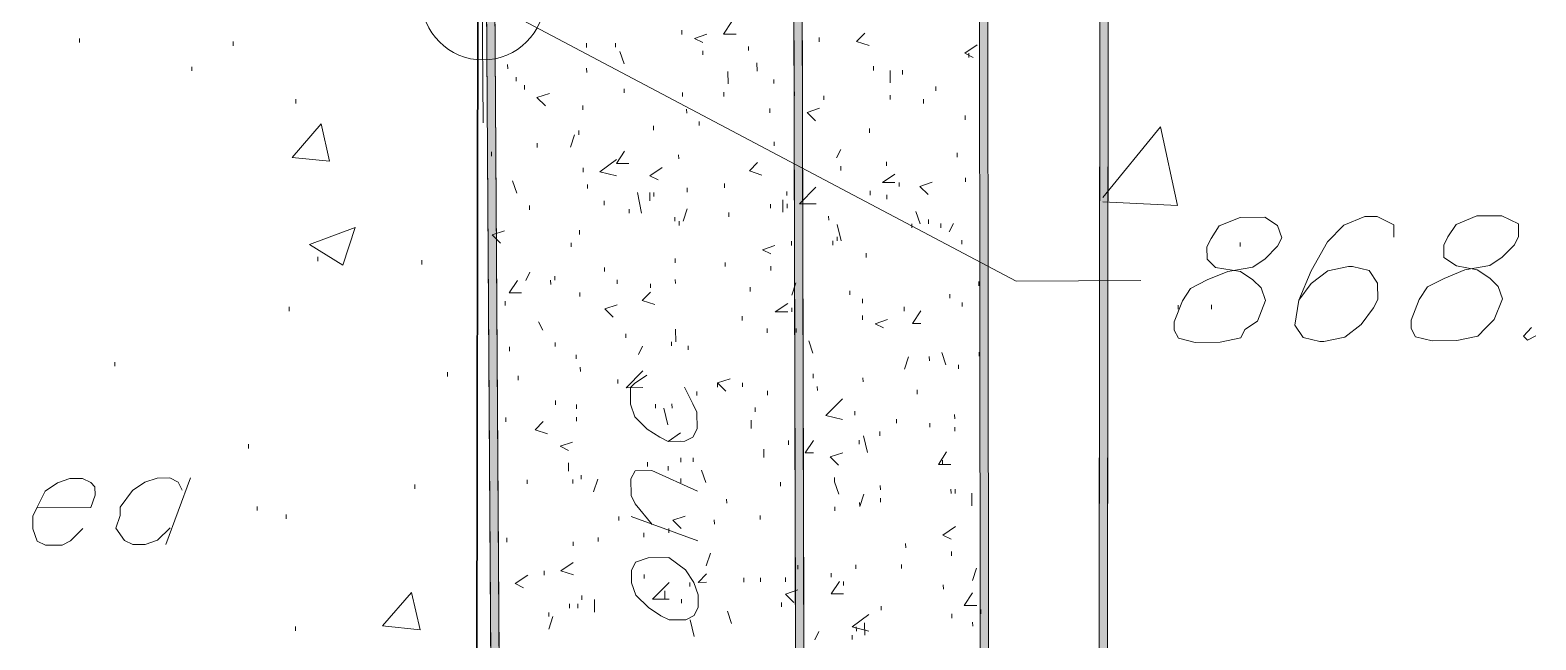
# Model space of a CAD drawing. Header units: inches. Extents: x -5728 to 15181, y 9834 to 15140.
# Drawn here: x 6576.4 to 6866.3, y 10558.9 to 10676.4 of the extents above; entities that cross this region are included whole.
import ezdxf

# ---------------------------------------------------------------- set-up
doc = ezdxf.new("R2010")
doc.units = ezdxf.units.IN
doc.header["$MEASUREMENT"] = 0
doc.linetypes.add('IMPORT-DASHEDX2 _4_', pattern=[0.1125, 0.075, -0.0375])
for name, color, linetype, lineweight in [('PDF_Geometry', 1, 'Continuous', 9), ('PDF_Solid Fills', 1, 'Continuous', 9), ('site plan converted for PDF_dwg', 1, 'Continuous', 9)]:
    doc.layers.add(name, color=color, linetype=linetype, lineweight=lineweight)

# ---------------------------------------------------------------- blocks, each defined once
blk = doc.blocks.new('site plan converted for PDF_dwg-1480341-SITE PLAN')
at = {"layer": 'PDF_Solid Fills', "linetype": 'IMPORT-DASHEDX2 _4_'}
blk.add_hatch(color=147, dxfattribs=at).paths.add_polyline_path([(4620.95, 572.48), (4622.49, 848.83), (4620.86, 843.78), (4619.38, 577.06)], flags=0)
at = {"layer": 'PDF_Solid Fills'}
for points in [[(4525.72, 539.4), (4527.32, 539.4), (4527.32, 841), (4525.72, 841), (4525.72, 573.18)], [(4641.72, 540.2), (4643.32, 540.2), (4645.72, 837), (4644.12, 837), (4642.64, 654.18)], [(4584.12, 607.4), (4585.72, 607.4), (4586.52, 806.6), (4584.92, 806.6), (4584.31, 654.57)]]:
    blk.add_hatch(color=147, dxfattribs=at).paths.add_polyline_path(points, flags=0)
at = {"layer": 'PDF_Geometry', "color": 155, "lineweight": 15}
for p, q in [((4524.92, 778.6), (4524.92, 826.6)), ((4447.32, 795.4), (4447.32, 794.6)), ((4476.92, 794.6), (4476.92, 793.8)), ((4563.32, 796.2), (4563.32, 795.4)), ((4589.72, 794.6), (4589.72, 793.8)), ((4544.92, 793.8), (4544.92, 793)), ((4550.52, 793.8), (4550.52, 793)), ((4552.12, 789.8), (4551.32, 792.2)), ((4567.32, 792.2), (4567.32, 791.4)), ((4576.12, 793), (4576.12, 792.2)), ((4468.92, 789.8), (4468.92, 789)), ((4529.72, 789.8), (4529.72, 789)), ((4544.92, 789), (4544.92, 788.2)), ((4577.72, 788.2), (4577.72, 789.8)), ((4600.12, 789), (4600.12, 788.2)), ((4618.52, 791.4), (4618.52, 790.6)), ((4531.32, 787.4), (4531.32, 786.6)), ((4532.92, 785.8), (4532.92, 785)), ((4572.12, 785.8), (4572.12, 788.2)), ((4580.92, 786.6), (4580.92, 785.8)), ((4603.32, 785.8), (4603.32, 788.2)), ((4605.72, 788.2), (4605.72, 787.4)), ((4488.92, 783.4), (4488.92, 782.6)), ((4552.12, 785), (4552.12, 784.2)), ((4563.32, 784.2), (4563.32, 783.4)), ((4571.32, 784.2), (4571.32, 783.4)), ((4584.92, 784.2), (4584.92, 783.4)), ((4590.52, 783.4), (4590.52, 782.6)), ((4603.32, 783.4), (4603.32, 782.6)), ((4612.12, 785), (4612.12, 784.2)), ((4544.12, 781.8), (4544.12, 781)), ((4564.12, 781), (4564.12, 780.2)), ((4580.12, 781), (4580.12, 780.2)), ((4609.72, 782.6), (4609.72, 781.8)), ((4543.32, 777), (4543.32, 776.2)), ((4557.72, 777.8), (4557.72, 777)), ((4566.52, 778.6), (4566.52, 777.8)), ((4599.32, 777), (4599.32, 776.2)), ((4617.72, 779.4), (4617.72, 778.6)), ((4535.32, 774.6), (4535.32, 773.8)), ((4541.72, 773.8), (4542.52, 776.2)), ((4580.92, 774.6), (4580.92, 773.8)), ((4526.52, 773), (4526.52, 772.2)), ((4562.52, 772.2), (4562.52, 771.4)), ((4592.92, 771.4), (4593.72, 773)), ((4616.12, 772.2), (4616.12, 771.4)), ((4544.12, 769.8), (4544.12, 769)), ((4593.72, 769.8), (4593.72, 769)), ((4602.52, 770.6), (4602.52, 769.8)), ((4531.32, 765), (4530.52, 767.4)), ((4544.92, 766.6), (4544.92, 765.8)), ((4564.12, 765.8), (4564.12, 765)), ((4571.32, 766.6), (4571.32, 765.8)), ((4604.92, 766.6), (4604.92, 765.8)), ((4617.72, 767.4), (4617.72, 766.6)), ((4533.72, 762.6), (4533.72, 761.8)), ((4548.12, 763.4), (4548.12, 762.6)), ((4555.32, 761), (4554.52, 765)), ((4556.92, 763.4), (4556.92, 765)), ((4557.72, 765), (4557.72, 764.2)), ((4580.12, 762.6), (4580.12, 761.8)), ((4582.52, 761), (4582.52, 763.4)), ((4583.32, 765), (4583.32, 764.2)), ((4583.32, 762.6), (4583.32, 761.8)), ((4599.32, 765), (4599.32, 764.2)), ((4602.52, 764.2), (4602.52, 763.4)), ((4552.92, 761.8), (4552.92, 761)), ((4561.72, 760.2), (4561.72, 759.4)), ((4563.32, 759.4), (4564.12, 761.8)), ((4572.12, 761), (4572.12, 760.2)), ((4591.32, 760.2), (4591.32, 759.4)), ((4608.92, 758.6), (4608.12, 761)), ((4543.32, 757.8), (4543.32, 757)), ((4562.52, 759.4), (4562.52, 758.6)), ((4593.72, 755.4), (4592.92, 758.6)), ((4607.32, 758.6), (4607.32, 757.8)), ((4610.52, 759.4), (4610.52, 758.6)), ((4612.92, 758.6), (4612.92, 757.8)), ((4614.52, 757), (4615.32, 758.6)), ((4541.72, 755.4), (4541.72, 754.6)), ((4584.12, 755.4), (4584.12, 754.6)), ((4592.12, 755.4), (4592.12, 754.6)), ((4592.92, 756.2), (4592.92, 755.4)), ((4616.92, 755.4), (4616.92, 754.6)), ((4670.52, 754.6), (4670.52, 753.8)), ((4492.92, 753), (4492.92, 752.2)), ((4512.92, 752.2), (4512.92, 751.4)), ((4561.72, 752.2), (4561.72, 751.4)), ((4571.32, 751.4), (4571.32, 750.6)), ((4598.52, 753), (4598.52, 752.2)), ((4532.92, 748.2), (4533.72, 749.8)), ((4537.72, 748.2), (4537.72, 747.4)), ((4538.52, 749), (4538.52, 748.2)), ((4548.12, 750.6), (4548.12, 749.8)), ((4550.52, 748.2), (4550.52, 747.4)), ((4561.72, 748.2), (4561.72, 747.4)), ((4580.12, 750.6), (4580.12, 749.8)), ((4543.32, 745.8), (4543.32, 745)), ((4556.92, 747.4), (4556.92, 746.6)), ((4576.12, 746.6), (4576.12, 745.8)), ((4584.12, 745), (4584.92, 747.4)), ((4595.32, 745.8), (4595.32, 745)), ((4620.12, 747.4), (4620.12, 746.6)), ((4487.32, 743.4), (4487.32, 742.6)), ((4528.92, 744.2), (4528.92, 743.4)), ((4584.12, 742.6), (4584.12, 741.8)), ((4597.72, 744.2), (4597.72, 743.4)), ((4605.72, 742.6), (4605.72, 741.8)), ((4614.52, 745), (4614.52, 744.2)), ((4616.92, 743.4), (4616.92, 742.6)), ((4658.52, 742.6), (4658.52, 741.8)), ((4664.92, 742.6), (4664.92, 741.8)), ((4536.12, 738.6), (4535.32, 740.2)), ((4574.52, 741), (4574.52, 740.2)), ((4597.72, 741), (4597.72, 740.2)), ((4552.12, 737.8), (4552.12, 737)), ((4561.72, 736.2), (4561.72, 738.6)), ((4579.32, 738.6), (4579.32, 737.8)), ((4584.92, 738.6), (4584.92, 737.8)), ((4529.72, 735.4), (4529.72, 734.6)), ((4538.52, 736.2), (4538.52, 735.4)), ((4542.52, 733.8), (4542.52, 733)), ((4554.52, 733.8), (4555.32, 735.4)), ((4560.92, 736.2), (4560.92, 735.4)), ((4564.12, 735.4), (4564.12, 734.6)), ((4588.12, 733.8), (4587.32, 736.2)), ((4613.72, 731.4), (4612.92, 733.8)), ((4620.12, 733.8), (4620.12, 733)), ((4453.72, 733), (4453.72, 732.2)), ((4517.72, 730.6), (4517.72, 729.8)), ((4543.32, 731.4), (4543.32, 730.6)), ((4605.72, 730.6), (4606.52, 733)), ((4610.52, 733), (4610.52, 732.2)), ((4616.12, 731.4), (4616.12, 730.6)), ((4531.32, 729.8), (4531.32, 729)), ((4550.52, 729), (4550.52, 728.2)), ((4569.72, 728.2), (4569.72, 727.4)), ((4574.52, 728.2), (4574.52, 727.4)), ((4588.12, 729.8), (4588.12, 729)), ((4597.72, 729), (4597.72, 728.2)), ((4538.52, 725), (4538.52, 724.2)), ((4565.72, 726.6), (4565.72, 725.8)), ((4579.32, 726.6), (4579.32, 725.8)), ((4588.92, 727.4), (4588.92, 726.6)), ((4608.12, 726.6), (4608.12, 725.8)), ((4542.52, 724.2), (4542.52, 723.4)), ((4557.72, 724.2), (4557.72, 723.4)), ((4560.12, 720.2), (4559.32, 723.4)), ((4560.92, 724.2), (4560.92, 723.4)), ((4576.92, 723.4), (4576.92, 722.6)), ((4596.12, 722.6), (4596.12, 721.8)), ((4528.92, 721.8), (4528.92, 721)), ((4542.52, 721.8), (4542.52, 721)), ((4576.12, 719.4), (4576.12, 721)), ((4604.12, 721), (4604.12, 720.2)), ((4610.52, 720.2), (4610.52, 719.4)), ((4615.32, 721.8), (4615.32, 721)), ((4615.32, 719.4), (4615.32, 718.6)), ((4479.32, 717), (4479.32, 716.2)), ((4583.32, 717), (4583.32, 716.2)), ((4596.92, 717), (4596.92, 716.2)), ((4598.52, 714.6), (4597.72, 717.8)), ((4600.92, 718.6), (4600.92, 717.8)), ((4562.52, 713.8), (4562.52, 713)), ((4564.92, 713.8), (4564.92, 713)), ((4468.12, 710.6), (4463.32, 697.8)), ((4540.92, 711.4), (4540.92, 713)), ((4543.32, 710.6), (4543.32, 709.8)), ((4556.12, 713), (4556.12, 712.2)), ((4560.12, 712.2), (4560.12, 711.4)), ((4567.32, 709), (4566.52, 711.4)), ((4612.92, 713), (4612.92, 712.2)), ((4511.32, 709), (4511.32, 708.2)), ((4532.92, 709.8), (4532.92, 709)), ((4545.72, 707.4), (4546.52, 709.8)), ((4562.52, 709.8), (4562.52, 709)), ((4581.72, 709), (4581.72, 708.2)), ((4600.92, 708.2), (4600.92, 707.4)), ((4614.52, 707.4), (4614.52, 706.6)), ((4615.32, 707.4), (4615.32, 706.6)), ((4620.12, 707.4), (4620.12, 706.6)), ((4480.92, 705), (4480.92, 704.2)), ((4571.32, 705.8), (4571.32, 705)), ((4600.92, 705.8), (4600.92, 705)), ((4618.52, 704.2), (4618.52, 706.6)), ((4486.52, 703.4), (4486.52, 702.6)), ((4550.52, 702.6), (4550.52, 701.8)), ((4565.72, 697.8), (4552.92, 702.6)), ((4568.92, 701.8), (4568.92, 701)), ((4577.72, 702.6), (4577.72, 701.8)), ((4592.12, 704.2), (4592.12, 703.4)), ((4555.32, 699.4), (4555.32, 698.6)), ((4560.12, 700.2), (4560.12, 699.4)), ((4528.92, 698.6), (4528.92, 697.8)), ((4541.72, 697.8), (4541.72, 697)), ((4546.52, 698.6), (4546.52, 697.8)), ((4605.72, 697), (4605.72, 696.2)), ((4567.32, 693), (4568.12, 695.4)), ((4584.92, 693), (4584.92, 692.2)), ((4596.12, 693), (4596.12, 692.2)), ((4604.92, 693), (4604.92, 692.2)), ((4614.52, 695.4), (4614.52, 694.6)), ((4536.12, 692.2), (4536.12, 691.4)), ((4555.32, 691.4), (4555.32, 690.6)), ((4574.52, 690.6), (4574.52, 689.8)), ((4577.72, 690.6), (4577.72, 689.8)), ((4582.52, 690.6), (4582.52, 689.8)), ((4591.32, 691.4), (4591.32, 690.6)), ((4618.52, 689.8), (4619.32, 692.2)), ((4543.32, 687.4), (4543.32, 686.6)), ((4564.12, 689.8), (4564.12, 689)), ((4593.72, 689.8), (4593.72, 689)), ((4612.92, 689), (4612.92, 688.2)), ((4536.92, 684.2), (4536.92, 683.4)), ((4540.92, 685.8), (4540.92, 685)), ((4542.52, 685.8), (4542.52, 685)), ((4545.72, 684.2), (4545.72, 686.6)), ((4545.72, 685.8), (4545.72, 685)), ((4562.52, 686.6), (4562.52, 685.8)), ((4572.12, 681.8), (4571.32, 684.2)), ((4581.72, 685.8), (4581.72, 685)), ((4600.92, 685), (4600.92, 684.2)), ((4620.12, 684.2), (4620.12, 683.4)), ((4488.12, 681.8), (4488.12, 681)), ((4536.92, 681), (4537.72, 683.4)), ((4564.92, 679.4), (4564.12, 682.6)), ((4597.72, 679.4), (4597.72, 681.8)), ((4614.52, 683.4), (4614.52, 682.6)), ((4618.52, 681.8), (4618.52, 681)), ((4588.12, 678.6), (4588.92, 680.2)), ((4595.32, 679.4), (4595.32, 678.6)), ((4596.12, 681), (4596.12, 680.2))]:
    blk.add_line(p, q, dxfattribs=at)
at = {"layer": 'PDF_Geometry', "color": 157, "lineweight": 35, "flags": 128}
blk.add_lwpolyline([(1834.52, 362.6), (4520.12, 325), (4553.72, 4365.8), (4155.32, 4561), (679.32, 1833.8)], close=True, dxfattribs=at)
at = {"layer": 'PDF_Geometry', "color": 147, "flags": 128}
for points in [[(4620.12, 566.6), (4620.92, 566.6), (4622.52, 854.6), (4620.92, 854.6), (4619.32, 566.6)], [(4525.72, 539.4), (4527.32, 539.4), (4527.32, 841), (4525.72, 841)], [(4641.72, 540.2), (4643.32, 540.2), (4645.72, 837), (4644.12, 837)], [(4584.12, 607.4), (4585.72, 607.4), (4586.52, 806.6), (4584.92, 806.6)]]:
    blk.add_lwpolyline(points, close=True, dxfattribs=at)
at = {"layer": 'PDF_Geometry', "color": 155, "lineweight": 15, "flags": 128}
for points in [[(4524.92, 802.6), (4627.32, 747.4), (4651.32, 747.4)], [(4573.72, 795.4), (4571.32, 795.4), (4572.92, 797.8)], [(4567.32, 793.8), (4565.72, 794.6), (4568.12, 795.4)], [(4599.32, 793), (4596.92, 793.8), (4598.52, 795.4)], [(4619.32, 790.6), (4617.72, 791.4), (4620.12, 793)], [(4536.92, 781.8), (4535.32, 783.4), (4537.72, 784.2)], [(4588.92, 778.6), (4587.32, 780.2), (4589.72, 781)], [(4644.12, 763.4), (4655.32, 777), (4658.52, 761.8), (4644.12, 762.6)], [(4550.52, 768.2), (4547.32, 769), (4550.52, 771.4)], [(4552.92, 770.6), (4550.52, 770.6), (4552.12, 773)], [(4558.52, 767.4), (4556.92, 768.2), (4559.32, 769.8)], [(4578.52, 768.2), (4576.12, 769), (4577.72, 770.6)], [(4588.92, 762.6), (4585.72, 762.6), (4588.92, 765.8)], [(4604.12, 766.6), (4601.72, 766.6), (4604.12, 768.2)], [(4610.52, 764.2), (4608.92, 765.8), (4611.32, 766.6)], [(4528.12, 755.4), (4526.52, 757), (4528.92, 757.8)], [(4700.12, 755.4), (4700.12, 757.8), (4696.92, 759.4), (4694.52, 759.4), (4690.52, 757.8), (4687.32, 754.6), (4684.12, 749), (4681.72, 743.4), (4680.92, 738.6), (4682.52, 736.2), (4685.72, 735.4), (4686.52, 735.4), (4690.52, 736.2), (4693.72, 738.6), (4696.12, 741.8), (4696.92, 743.4), (4696.92, 746.6), (4695.32, 749), (4692.12, 749.8), (4691.32, 749.8), (4687.32, 749), (4684.12, 746.6), (4681.72, 743.4)], [(4580.12, 753), (4578.52, 753.8), (4580.92, 754.6)], [(4532.12, 745.8), (4529.72, 745.8), (4531.32, 748.2)], [(4557.72, 743.4), (4555.32, 744.2), (4556.92, 745.8)], [(4549.72, 741), (4548.12, 742.6), (4550.52, 743.4)], [(4583.32, 741.8), (4580.92, 741.8), (4583.32, 743.4)], [(4601.72, 738.6), (4600.12, 739.4), (4602.52, 740.2)], [(4608.92, 739.4), (4607.32, 739.4), (4608.92, 741.8)], [(4726.52, 737.8), (4724.92, 736.2), (4725.72, 735.4), (4727.32, 736.2)], [(4555.32, 727.4), (4552.12, 727.4), (4555.32, 730.6)], [(4556.12, 729.8), (4553.72, 728.2), (4552.92, 727.4), (4552.92, 724.2), (4553.72, 721.8), (4556.12, 719.4), (4558.52, 717.8), (4560.12, 717), (4563.32, 717), (4564.92, 717.8), (4565.72, 719.4), (4565.72, 722.6), (4564.92, 724.2), (4563.32, 727.4)], [(4571.32, 726.6), (4569.72, 728.2), (4572.12, 729)], [(4593.72, 721), (4590.52, 721.8), (4593.72, 725)], [(4536.92, 718.6), (4534.52, 719.4), (4536.12, 721)], [(4540.92, 715.4), (4539.32, 716.2), (4541.72, 717)], [(4562.52, 717), (4560.12, 717), (4562.52, 718.6)], [(4588.12, 714.6), (4586.52, 714.6), (4588.12, 717)], [(4578.52, 715.4), (4578.52, 714.6), (4578.52, 713.8)], [(4592.92, 712.2), (4591.32, 713.8), (4593.72, 714.6)], [(4614.52, 712.2), (4612.12, 712.2), (4613.72, 714.6)], [(4438.52, 705), (4448.92, 705), (4449.72, 707.4), (4449.72, 709), (4448.92, 709.8), (4447.32, 710.6), (4444.92, 710.6), (4442.52, 709.8), (4440.12, 708.2), (4438.52, 705), (4437.72, 703.4), (4437.72, 701), (4438.52, 698.6), (4440.12, 697.8), (4443.32, 697.8), (4444.92, 698.6), (4447.32, 701)], [(4466.52, 708.2), (4465.72, 709.8), (4464.12, 710.6), (4461.72, 710.6), (4459.32, 709.8), (4456.92, 708.2), (4454.52, 705), (4454.52, 703.4), (4453.72, 701), (4455.32, 698.6), (4456.92, 697.8), (4459.32, 697.8), (4461.72, 698.6), (4464.12, 701)], [(4556.92, 701), (4553.72, 705), (4552.92, 706.6), (4552.92, 709.8), (4553.72, 711.4), (4556.92, 711.4), (4565.72, 707.4)], [(4592.92, 706.6), (4592.12, 709), (4592.12, 709.8)], [(4596.92, 705), (4596.92, 704.2), (4597.72, 706.6)], [(4562.52, 700.2), (4560.92, 701.8), (4563.32, 702.6)], [(4614.52, 697.8), (4612.92, 698.6), (4615.32, 700.2)], [(4541.72, 691.4), (4539.32, 692.2), (4541.72, 693.8)], [(4532.12, 689), (4530.52, 689.8), (4532.92, 691.4)], [(4567.32, 689.8), (4565.72, 689.8), (4567.32, 691.4)], [(4560.12, 686.6), (4556.92, 686.6), (4560.12, 689.8)], [(4559.32, 688.2), (4559.32, 687.4), (4559.32, 686.6)], [(4584.12, 685.8), (4582.52, 687.4), (4584.92, 688.2)], [(4593.72, 687.4), (4591.32, 687.4), (4592.92, 689.8)], [(4619.32, 685), (4616.92, 685), (4618.52, 687.4)], [(4598.52, 680.2), (4595.32, 681), (4598.52, 683.4)]]:
    blk.add_lwpolyline(points, dxfattribs=at)
for points in [[(4493.72, 778.6), (4495.32, 771.4), (4488.12, 772.2)], [(4500.12, 758.6), (4497.72, 751.4), (4491.32, 755.4)], [(4670.52, 759.4), (4666.52, 757.8), (4664.92, 755.4), (4664.12, 753.8), (4664.12, 751.4), (4665.72, 749.8), (4670.52, 749), (4672.92, 747.4), (4674.52, 745.8), (4675.32, 743.4), (4673.72, 739.4), (4671.32, 737.8), (4670.52, 736.2), (4666.52, 735.4), (4661.72, 735.4), (4658.52, 736.2), (4657.72, 737.8), (4657.72, 739.4), (4659.32, 743.4), (4660.92, 745.8), (4664.12, 747.4), (4668.12, 749), (4672.92, 749.8), (4675.32, 751.4), (4677.72, 753.8), (4678.52, 755.4), (4677.72, 757.8), (4675.32, 759.4)], [(4716.12, 759.4), (4712.12, 757.8), (4710.52, 755.4), (4709.72, 753.8), (4709.72, 751.4), (4712.12, 749.8), (4716.12, 749), (4718.52, 747.4), (4720.12, 745.8), (4720.92, 743.4), (4719.32, 739.4), (4717.72, 737.8), (4716.12, 736.2), (4712.12, 735.4), (4707.32, 735.4), (4704.12, 736.2), (4703.32, 737.8), (4703.32, 739.4), (4704.92, 743.4), (4706.52, 745.8), (4709.72, 747.4), (4713.72, 749), (4718.52, 749.8), (4720.92, 751.4), (4723.32, 753.8), (4724.12, 755.4), (4724.12, 757.8), (4720.92, 759.4)], [(4541.72, 709), (4541.72, 709.8)], [(4552.92, 689.8), (4553.72, 687.4), (4556.12, 685), (4558.52, 683.4), (4560.12, 682.6), (4563.32, 682.6), (4564.92, 683.4), (4565.72, 685), (4565.72, 687.4), (4564.92, 689.8), (4563.32, 692.2), (4560.12, 694.6), (4556.12, 694.6), (4553.72, 693.8), (4552.92, 692.2)], [(4510.52, 688.2), (4512.12, 681), (4504.92, 681.8)]]:
    blk.add_lwpolyline(points, close=True, dxfattribs=at)
at = {"layer": 'PDF_Geometry', "color": 155, "lineweight": 15}
blk.add_circle((4525.05, 802.6), 11.87, dxfattribs=at)
at = {"layer": 'PDF_Solid Fills', "color": 147}
for p, q in [((4525.72, 841), (4525.72, 573.18)), ((4527.32, 539.4), (4527.32, 841)), ((4644.12, 837), (4642.64, 654.18)), ((4643.32, 540.2), (4645.72, 837)), ((4584.92, 806.6), (4584.31, 654.57)), ((4585.72, 607.4), (4586.52, 806.6))]:
    blk.add_line(p, q, dxfattribs=at)

msp = doc.modelspace()

# ---------------------------------------------------------------- block references
at = {"layer": 'site plan converted for PDF_dwg', "color": 147, "linetype": 'IMPORT-DASHEDX2 _4_', "rotation": 0.383349167194431}
msp.add_blockref('site plan converted for PDF_dwg-1480341-SITE PLAN', (2144.04, 9849.68), dxfattribs=at)

doc.saveas('drawing.dxf')
